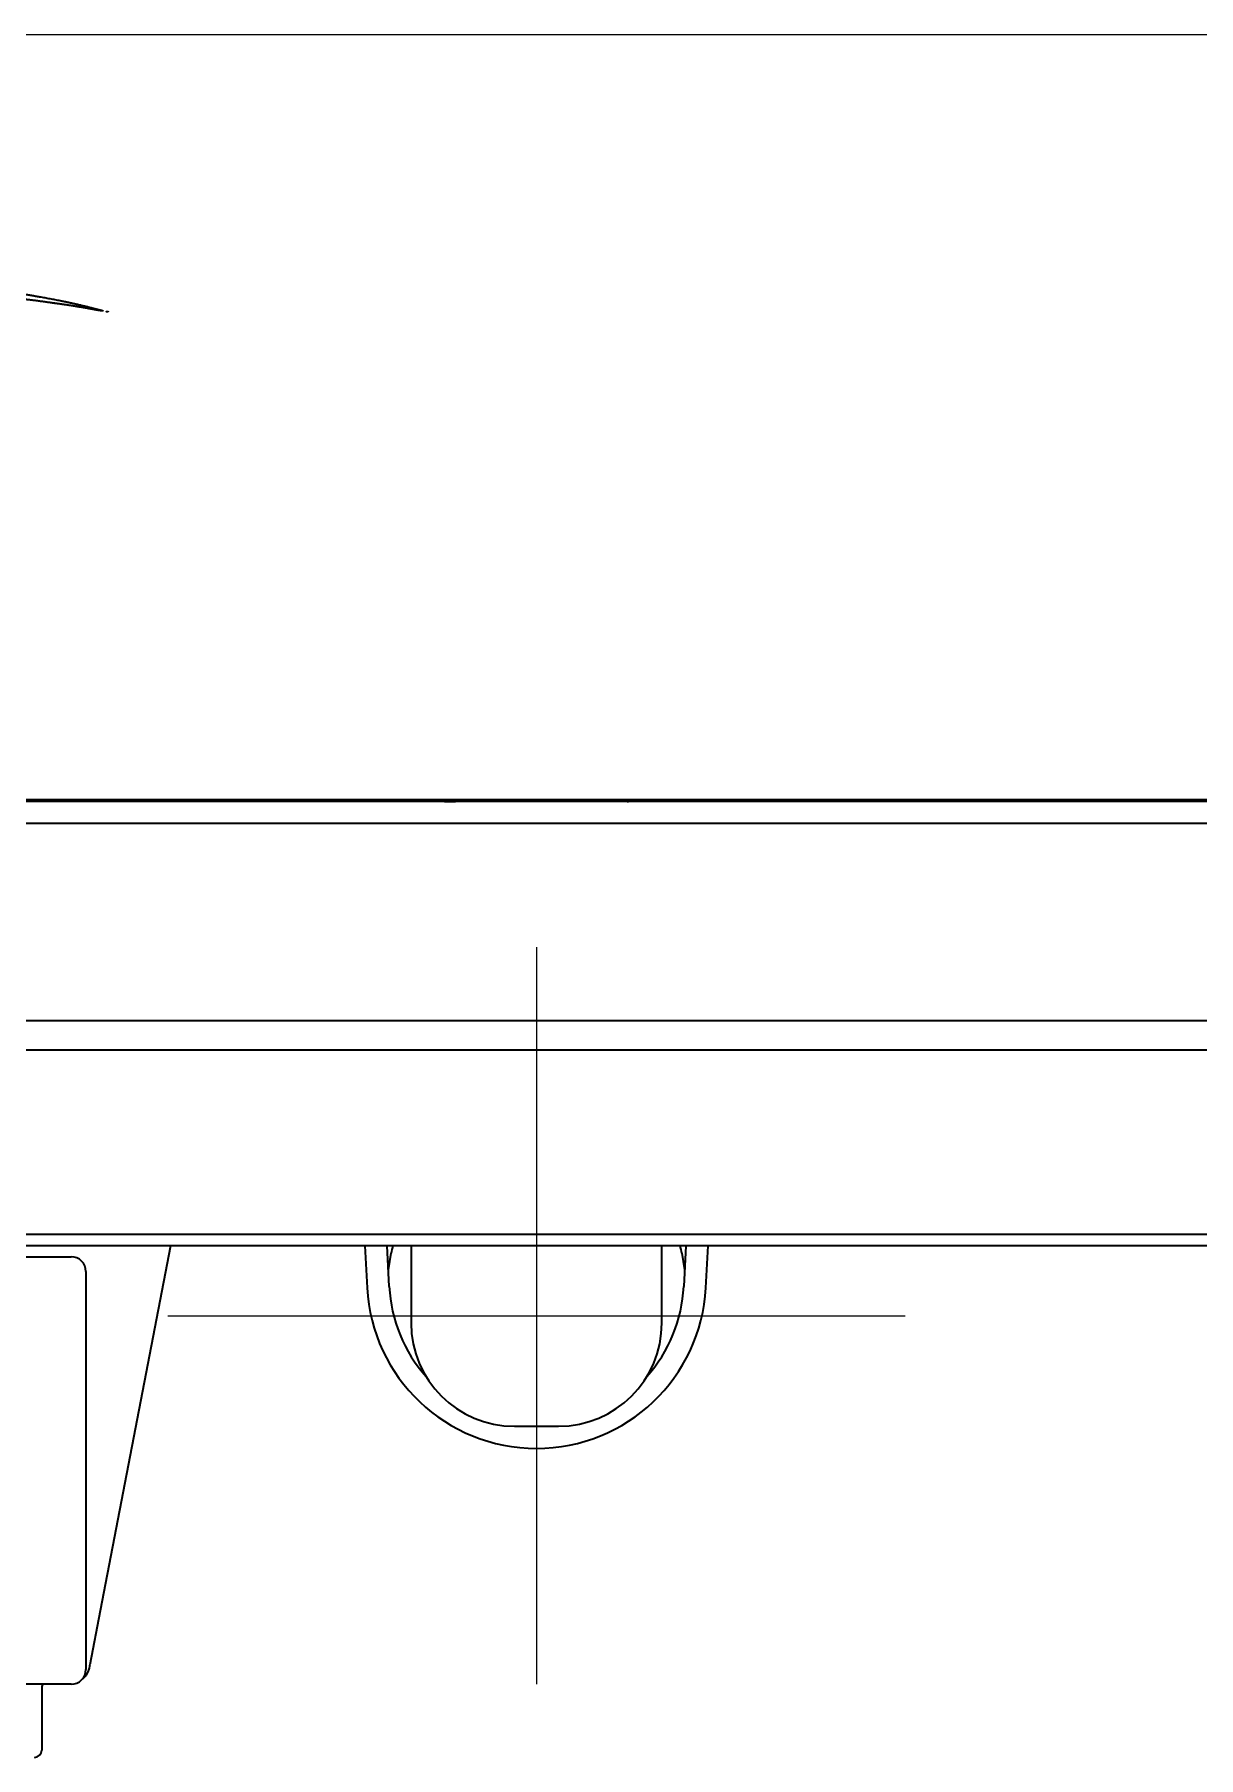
# Model space of a CAD drawing. Extents: x 6336 to 10269, y -393 to 2899.
# Drawn here: x 8735 to 8892.9, y 1271.1 to 1504.8 of the extents above; entities that cross this region are included whole.
import ezdxf

# ---------------------------------------------------------------- set-up
doc = ezdxf.new("R2010")
doc.units = 0
doc.header["$LTSCALE"] = 5
doc.layers.get('0').update_dxf_attribs({"linetype": 'CONTINUOUS', "lineweight": 0})
doc.layers.add('1', color=7, linetype='CONTINUOUS', true_color=0xffffff)

msp = doc.modelspace()

# ---------------------------------------------------------------- linework, layer by layer
at = {"color": 2}
msp.add_line((8639.57, 1504.83), (8966.57, 1504.83), dxfattribs=at)
at = {"color": 6}
for p, q in [((8803.07, 1381.03), (8803.07, 1281.03)), ((8753.07, 1331.03), (8853.07, 1331.03))]:
    msp.add_line(p, q, dxfattribs=at)
at = {"layer": '1', "color": 7, "linetype": 'Continuous', "lineweight": 35}
for p, q in [((9175.07, 1400.78), (8431.07, 1400.78)), ((8569.57, 1401.03), (9036.57, 1401.03)), ((8784.15, 1401.03), (8784.15, 1400.78)), ((8792.08, 1401.03), (8792.08, 1400.78)), ((8814.06, 1400.78), (8814.06, 1401.03)), ((8821.99, 1401.03), (8821.99, 1400.78)), ((9175.07, 1397.78), (8431.07, 1397.78)), ((9176.07, 1371.03), (8489.03, 1371.03)), ((9123.12, 1367.03), (8483.03, 1367.03)), ((8902.89, 1342.03), (8703.26, 1342.03)), ((8802.98, 1340.53), (8661.92, 1340.53)), ((8753.44, 1340.53), (8743.89, 1290.99)), ((8779.81, 1340.53), (8780.1, 1334.82)), ((8783.1, 1334.98), (8782.81, 1340.53)), ((8782.98, 1337.25), (8783.38, 1339.5)), ((8786.07, 1340.53), (8786.07, 1330.03)), ((8944.23, 1340.53), (8802.98, 1340.53)), ((8820.07, 1330.03), (8820.07, 1340.53)), ((8822.77, 1339.5), (8823.16, 1337.25)), ((8823.34, 1340.53), (8823.05, 1334.98)), ((8826.04, 1334.82), (8826.34, 1340.53)), ((8496.97, 1339.03), (8739.97, 1339.03)), ((8741.97, 1337.03), (8741.97, 1283.03)), ((8800.07, 1316.03), (8806.07, 1316.03)), ((8743.89, 1290.99), (8742.48, 1283.67)), ((8739.97, 1281.03), (8520.98, 1281.03)), ((8735.97, 1280.62), (8735.97, 1272.1))]:
    msp.add_line(p, q, dxfattribs=at)
for centre, radius, start, end in [((8790.58, 1401.28), 0.5, 270, 330.0001), ((8815.56, 1401.28, 0), 0.5, 209.985, 270), ((8803.07, 1336.03), 20, 166.995, 170), ((8803.07, 1336.03), 20, 10, 13.005), ((8803.07, 1336.03), 23, 183, 357), ((8803.07, 1336.03), 20, 183, 221.5573), ((8803.07, 1336.03), 20, 318.4427, 357), ((8800.07, 1330.03), 14, 180, 270), ((8806.07, 1330.03), 14, 270, 0), ((8736.47, 1280.62), 0.5, 126.0858, 180), ((8734.97, 1272.1), 1, 271, 0)]:
    msp.add_arc(centre, radius, start, end, dxfattribs=at)
for centre, major_axis, ratio, start_param, end_param in [((8888.15, 1401.28), (0, -0.5), 0.000003, 0, 1.047198), ((8739.97, 1337.03), (1.41, 1.41), 0.999695, 5.497939, 7.068431), ((8739.97, 1283.03), (1.41, -1.41), 0.999695, 5.497939, 7.068431)]:
    msp.add_ellipse(centre, major_axis=major_axis, ratio=ratio, start_param=start_param, end_param=end_param, dxfattribs=at)
for points, weights, degree, knots in [([(8720.35, 1470.94), (8721.69, 1470.9), (8723.02, 1470.83), (8724.34, 1470.73), (8727.16, 1470.46), (8728.64, 1470.3), (8730.12, 1470.11), (8733.08, 1469.69), (8734.55, 1469.46), (8736.03, 1469.2), (8738.82, 1468.67), (8740.14, 1468.4), (8741.45, 1468.09), (8743.12, 1467.66), (8743.5, 1467.57), (8743.88, 1467.47), (8744.26, 1467.37), (8744.27, 1467.37), (8744.27, 1467.36), (8744.27, 1467.35), (8744.27, 1467.34), (8744.26, 1467.33), (8744.21, 1467.32), (8744.17, 1467.32), (8744.13, 1467.32), (8744.09, 1467.33), (8743.64, 1467.4), (8743.19, 1467.48), (8742.75, 1467.56), (8741.99, 1467.7), (8741.67, 1467.76), (8741.36, 1467.81), (8740.72, 1467.91), (8740.39, 1467.97), (8740.06, 1468.02), (8739.35, 1468.13), (8738.96, 1468.18), (8738.58, 1468.24), (8737.7, 1468.36), (8737.21, 1468.43), (8736.72, 1468.5), (8734.45, 1468.81), (8732.67, 1469.02), (8730.89, 1469.19), (8727.3, 1469.47), (8725.49, 1469.57), (8723.68, 1469.64), (8720.14, 1469.71), (8718.41, 1469.71), (8716.67, 1469.68), (8713.39, 1469.55), (8711.84, 1469.45), (8710.3, 1469.31), (8708.62, 1469.1), (8708.48, 1469.09), (8708.35, 1469.07), (8708.08, 1469.04), (8707.95, 1469.02), (8707.81, 1469.01), (8707.56, 1468.98), (8707.45, 1468.97), (8707.33, 1468.95), (8707.14, 1468.93), (8707.07, 1468.92), (8707, 1468.91), (8706.73, 1468.88), (8706.52, 1468.86), (8706.31, 1468.83), (8705.73, 1468.74), (8705.37, 1468.69), (8705, 1468.63), (8704.25, 1468.51), (8703.86, 1468.45), (8703.47, 1468.38), (8702.76, 1468.26), (8702.45, 1468.21), (8702.13, 1468.15), (8700.99, 1467.94), (8700.17, 1467.77), (8699.35, 1467.59), (8697.65, 1467.19), (8696.77, 1466.97), (8695.89, 1466.74), (8694.16, 1466.26), (8693.3, 1466.02), (8692.45, 1465.76), (8690.84, 1465.25), (8690.09, 1464.99), (8689.34, 1464.72), (8688.54, 1464.42), (8688.47, 1464.39), (8688.4, 1464.37), (8688.24, 1464.31), (8688.15, 1464.27), (8688.06, 1464.24), (8687.87, 1464.16), (8687.77, 1464.13), (8687.67, 1464.09), (8687.48, 1464.02), (8687.39, 1463.98), (8687.3, 1463.95), (8686.44, 1463.62), (8685.68, 1463.32), (8684.93, 1463), (8683.31, 1462.28), (8682.45, 1461.88), (8681.59, 1461.47), (8679.82, 1460.6), (8678.92, 1460.14), (8678.02, 1459.67), (8676.24, 1458.72), (8675.36, 1458.23), (8674.49, 1457.73), (8673.14, 1456.94), (8672.65, 1456.66), (8672.17, 1456.37), (8671.08, 1455.7), (8670.48, 1455.33), (8669.87, 1454.96), (8668.65, 1454.2), (8668.03, 1453.82), (8667.42, 1453.43), (8666.28, 1452.72), (8665.76, 1452.39), (8665.24, 1452.05), (8664.07, 1451.29), (8663.41, 1450.86), (8662.75, 1450.44), (8661.41, 1449.59), (8660.73, 1449.17), (8660.04, 1448.74), (8658.73, 1447.94), (8658.1, 1447.55), (8657.47, 1447.17), (8656.34, 1446.5), (8655.84, 1446.2), (8655.35, 1445.92), (8654.62, 1445.51), (8654.39, 1445.38), (8654.16, 1445.26), (8653.57, 1444.96), (8653.22, 1444.78), (8652.86, 1444.6), (8652.5, 1444.42)], [0.500130056192, 0.5, 0.499956647936, 0.5, 0.500063945736, 0.500041908917, 0.500063945736, 0.500064164017, 0.500042199958, 0.500064164017, 0.500005377011, 0.499963817284, 0.500005377011, 0.500129815311, 0.500129735018, 0.500129815311, 0.500130056192, 0.485437355126, 0.500130056192, 0.500130056192, 0.485437355126, 0.500130056192, 0.494503250942, 0.492627649192, 0.494503250942, 0.500130056192, 0.500129958042, 0.500129925325, 0.500129958042, 0.500123728502, 0.500121619272, 0.500123728502, 0.500125203365, 0.500123585755, 0.500125203365, 0.500126791352, 0.500125703072, 0.500126791352, 0.500129278486, 0.500129019251, 0.500129278486, 0.500022344214, 0.499986440222, 0.500022344214, 0.500029428972, 0.499995886565, 0.500029428972, 0.500021888825, 0.499985833036, 0.500021888825, 0.499921702712, 0.499852251552, 0.499921702712, 0.50012997253, 0.500129944642, 0.50012997253, 0.500129969225, 0.500129940236, 0.500129969225, 0.500129974563, 0.500129947353, 0.500129974563, 0.500128557626, 0.500128058104, 0.500128557626, 0.500078211522, 0.500060929965, 0.500078211522, 0.500127902829, 0.500127185041, 0.500127902829, 0.50012733872, 0.500126432895, 0.50012733872, 0.50012118357, 0.500118226029, 0.50012118357, 0.500057831677, 0.500033756839, 0.500057831677, 0.500084999502, 0.500069980605, 0.500084999502, 0.500084016445, 0.500068669862, 0.500084016445, 0.500036696893, 0.500005577126, 0.500036696893, 0.50013005014, 0.500130048123, 0.50013005014, 0.500130055179, 0.500130054842, 0.500130055179, 0.500130055224, 0.500130054901, 0.500130055224, 0.500130054624, 0.500130054101, 0.500130054624, 0.500022901124, 0.499987182768, 0.500022901124, 0.500086896642, 0.500072510126, 0.500086896642, 0.500090612965, 0.500077465222, 0.500090612965, 0.500088379506, 0.500074487277, 0.500088379506, 0.500121367972, 0.500118471898, 0.500121367972, 0.500127854827, 0.500127121039, 0.500127854827, 0.500127865307, 0.500127135012, 0.500127865307, 0.500124244108, 0.500122306746, 0.500124244108, 0.500124899644, 0.500123180794, 0.500124899644, 0.500125590999, 0.500124102601, 0.500125590999, 0.500125212707, 0.500123598212, 0.500125212707, 0.500109088806, 0.500102099677, 0.500109088806, 0.500082487841, 0.500066631724, 0.500082487841, 0.500126036567, 0.500124696691, 0.500126036567, 0.500130056192], 4, [0, 0, 0, 0, 0, 0.044131, 0.044131, 0.044131, 0.093547, 0.093547, 0.093547, 0.143088, 0.143088, 0.143088, 0.187606, 0.187606, 0.187606, 0.200464, 0.200464, 0.200464, 0.200681, 0.200681, 0.200681, 0.200898, 0.200898, 0.200898, 0.202257, 0.202257, 0.202257, 0.202257, 0.217137, 0.217137, 0.217137, 0.227544, 0.227544, 0.227544, 0.238423, 0.238423, 0.238423, 0.251151, 0.251151, 0.251151, 0.267387, 0.267387, 0.267387, 0.326005, 0.326005, 0.326005, 0.385279, 0.385279, 0.385279, 0.441958, 0.441958, 0.441958, 0.49273, 0.49273, 0.49273, 0.497174, 0.497174, 0.497174, 0.501589, 0.501589, 0.501589, 0.505427, 0.505427, 0.505427, 0.507714, 0.507714, 0.507714, 0.514573, 0.514573, 0.514573, 0.526716, 0.526716, 0.526716, 0.539581, 0.539581, 0.539581, 0.550117, 0.550117, 0.550117, 0.577521, 0.577521, 0.577521, 0.607168, 0.607168, 0.607168, 0.63633, 0.63633, 0.63633, 0.662231, 0.662231, 0.662231, 0.66459, 0.66459, 0.66459, 0.667801, 0.667801, 0.667801, 0.671253, 0.671253, 0.671253, 0.674437, 0.674437, 0.674437, 0.701163, 0.701163, 0.701163, 0.732294, 0.732294, 0.732294, 0.765411, 0.765411, 0.765411, 0.798223, 0.798223, 0.798223, 0.816615, 0.816615, 0.816615, 0.839825, 0.839825, 0.839825, 0.863543, 0.863543, 0.863543, 0.883671, 0.883671, 0.883671, 0.909293, 0.909293, 0.909293, 0.935536, 0.935536, 0.935536, 0.959651, 0.959651, 0.959651, 0.978453, 0.978453, 0.978453, 0.986932, 0.986932, 0.986932, 1, 1, 1, 1, 1]), ([(8744.77, 1467.22), (8744.77, 1467.22), (8744.76, 1467.23), (8744.77, 1467.23), (8744.78, 1467.24), (8744.78, 1467.24), (8744.79, 1467.24), (8744.82, 1467.25), (8744.84, 1467.25), (8744.88, 1467.25), (8744.9, 1467.25), (8744.92, 1467.25), (8744.93, 1467.25), (8744.94, 1467.24), (8744.96, 1467.24), (8744.96, 1467.24), (8744.97, 1467.23), (8744.97, 1467.22), (8744.98, 1467.22), (8744.97, 1467.21), (8744.97, 1467.2)], [0.507995433513, 0.385181602619, 0.385181602619, 0.507995433513, 0.489243473623, 0.489243473623, 0.507995433513, 0.507753725327, 0.507753725327, 0.507446144876, 0.507446144876, 0.507995433513, 0.503990334539, 0.503990334539, 0.507995433513, 0.479863009267, 0.479863009267, 0.507995433513, 0.453111751614, 0.453111751614, 0.507995433513], 3, [0, 0, 0, 0, 0.083835, 0.083835, 0.083835, 0.196407, 0.196407, 0.196407, 0.446775, 0.446775, 0.679512, 0.679512, 0.679512, 0.843992, 0.843992, 0.843992, 0.930004, 0.930004, 0.930004, 1, 1, 1, 1]), ([(8744.97, 1467.2), (8744.96, 1467.2), (8744.95, 1467.19), (8744.94, 1467.19), (8744.93, 1467.18), (8744.91, 1467.18), (8744.9, 1467.18), (8744.88, 1467.18), (8744.87, 1467.18), (8744.85, 1467.19), (8744.84, 1467.19), (8744.82, 1467.19), (8744.81, 1467.2), (8744.79, 1467.2), (8744.78, 1467.21), (8744.77, 1467.22)], [0.507995433513, 0.497334855496, 0.497334855496, 0.507995433513, 0.505537963837, 0.505537963837, 0.507995433513, 0.506015165911, 0.506015165911, 0.507995433513, 0.506210538751, 0.506210538751, 0.507995433513, 0.506020777286, 0.506020777286, 0.507995433513], 3, [0, 0, 0, 0, 0.157329, 0.157329, 0.157329, 0.356757, 0.356757, 0.356757, 0.582301, 0.582301, 0.582301, 0.810938, 0.810938, 0.810938, 1, 1, 1, 1])]:
    msp.add_rational_spline(points, weights, degree=degree, knots=knots, dxfattribs=at)
for points, knots in [([(8790.73, 1400.8), (8790.73, 1400.8), (8790.79, 1400.79), (8791.08, 1400.79), (8791.54, 1400.79), (8791.89, 1400.78), (8792.08, 1400.78)], [0, 0, 0, 0, 0.230106, 0.484363, 0.741069, 1, 1, 1, 1]), ([(8742.44, 1283.47), (8742.37, 1283.1), (8742.33, 1282.97), (8742.23, 1282.7), (8742.17, 1282.57), (8742.03, 1282.32), (8741.95, 1282.21), (8741.76, 1281.99), (8741.66, 1281.88), (8741.55, 1281.78), (8741.54, 1281.78), (8741.53, 1281.77)], [0, 0, 0, 0, 0.125, 0.125, 0.25, 0.25, 0.375, 0.375, 0.5, 0.5, 0.5089833, 0.5089833, 0.5089833, 0.5089833])]:
    msp.add_open_spline(points, degree=3, knots=knots, dxfattribs=at)
msp.add_open_spline([(8742.48, 1283.67), (8742.47, 1283.6), (8742.46, 1283.54), (8742.44, 1283.47)], degree=3, dxfattribs=at)

doc.saveas('drawing.dxf')
